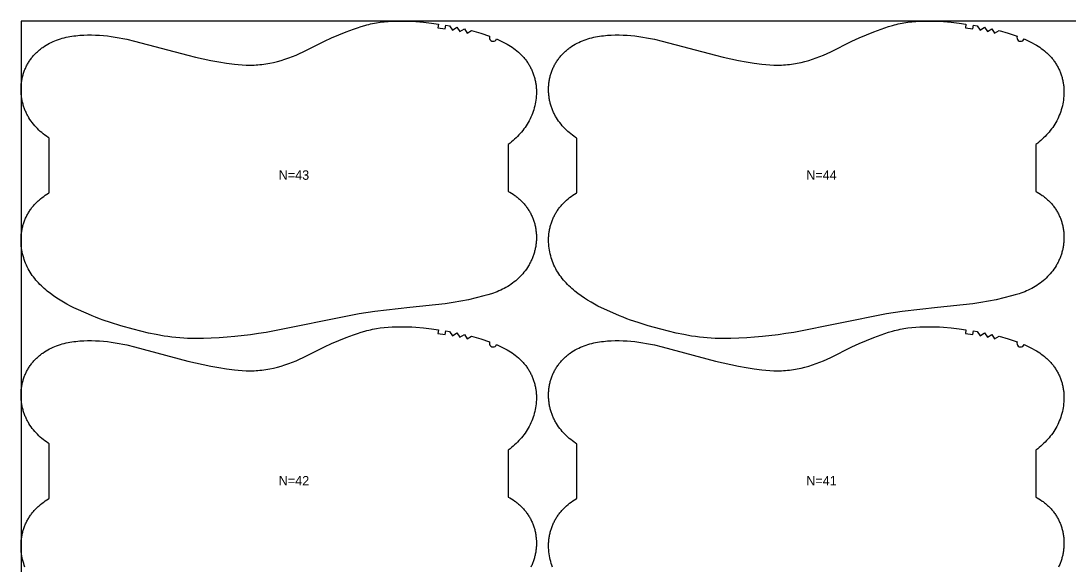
# Model space of a CAD drawing. Header units: inches. Extents: x 0 to 1960, y -78 to 1069.
# Drawn here: x 0 to 557, y 780 to 1069 of the extents above; entities that cross this region are included whole.
import ezdxf

# ---------------------------------------------------------------- set-up
doc = ezdxf.new("R2010")
doc.units = ezdxf.units.IN

msp = doc.modelspace()

# ---------------------------------------------------------------- linework, layer by layer
at = {"layer": '1'}
for points in [[(0, -77.8574), (1959.7864, -77.8574), (1959.7864, 1068.9969), (0, 1068.9969), (0, -77.8574)], [(252.4397, 1059.4924), (255.2459, 1058.19), (256.622, 1057.4821), (257.9776, 1056.7338), (258.8824, 1056.2033), (259.775, 1055.652), (260.6533, 1055.0789), (261.5151, 1054.4827), (262.3585, 1053.862), (263.1814, 1053.2158), (263.9817, 1052.5427), (264.3727, 1052.1957), (264.7573, 1051.8415), (265.1353, 1051.4801), (265.5064, 1051.1115), (265.8706, 1050.7359), (266.2278, 1050.3533), (266.5778, 1049.9641), (266.9206, 1049.5683), (267.2559, 1049.1661), (267.5837, 1048.7577), (267.9039, 1048.3431), (268.2163, 1047.9226), (268.5208, 1047.4963), (268.8173, 1047.0643), (269.1056, 1046.6269), (269.3858, 1046.1841), (269.6575, 1045.7361), (269.9208, 1045.283), (270.1754, 1044.8251), (270.4213, 1044.3625), (270.6585, 1043.8953), (270.8869, 1043.4238), (271.1063, 1042.9481), (271.3167, 1042.4684), (271.518, 1041.9848), (271.7102, 1041.4976), (271.8932, 1041.0068), (272.0668, 1040.5128), (272.231, 1040.0156), (272.3858, 1039.5155), (272.5311, 1039.0125), (272.6667, 1038.5069), (272.7926, 1037.9989), (272.9088, 1037.4887), (273.0151, 1036.9763), (273.1116, 1036.462), (273.1985, 1035.9459), (273.2757, 1035.4283), (273.3433, 1034.9093), (273.4014, 1034.3891), (273.4502, 1033.8678), (273.4895, 1033.3457), (273.5196, 1032.8229), (273.5405, 1032.2996), (273.555, 1031.2521), (273.5335, 1030.2047), (273.4766, 1029.1587), (273.385, 1028.1155), (273.259, 1027.0761), (273.0994, 1026.0414), (272.9066, 1025.0122), (272.6811, 1023.9894), (272.4236, 1022.974), (272.1346, 1021.9668), (271.8145, 1020.9686), (271.464, 1019.9805), (271.083, 1019.0037), (270.6716, 1018.0396), (270.23, 1017.0893), (269.7581, 1016.1542), (269.2559, 1015.2357), (268.7235, 1014.335), (268.161, 1013.4535), (267.5687, 1012.5921), (266.9482, 1011.7507), (266.3015, 1010.9286), (265.6304, 1010.1254), (264.9369, 1009.3404), (264.2229, 1008.5733), (263.4904, 1007.8234), (262.7412, 1007.0902), (261.9772, 1006.3731), (261.1991, 1005.6717), (260.4078, 1004.9856), (259.6041, 1004.3141), (258.555, 1003.483), (258.555, 978.6657), (259.377, 978.2193), (260.2806, 977.6888), (261.1656, 977.128), (262.0306, 976.537), (262.4551, 976.2302), (262.8741, 975.916), (263.2873, 975.5943), (263.6945, 975.2652), (264.0956, 974.9287), (264.4904, 974.5848), (264.8786, 974.2336), (265.2601, 973.8751), (265.6347, 973.5092), (266.0023, 973.1362), (266.3626, 972.7562), (266.7156, 972.3694), (267.0611, 971.9758), (267.399, 971.5756), (267.7291, 971.1689), (268.0512, 970.756), (268.3652, 970.3369), (268.6709, 969.9118), (268.9683, 969.4808), (269.2572, 969.0441), (269.5373, 968.6019), (269.8086, 968.1542), (270.0709, 967.7011), (270.3241, 967.243), (270.568, 966.7798), (270.8026, 966.3119), (271.0278, 965.8393), (271.2436, 965.3624), (271.45, 964.8812), (271.647, 964.396), (271.8344, 963.9071), (272.0123, 963.4146), (272.1806, 962.9187), (272.3393, 962.4196), (272.4884, 961.9175), (272.6278, 961.4127), (272.7575, 960.9052), (272.8774, 960.3954), (272.9876, 959.8835), (273.0879, 959.3696), (273.1784, 958.8539), (273.259, 958.3366), (273.3299, 957.8179), (273.391, 957.298), (273.4424, 956.777), (273.4841, 956.2551), (273.5162, 955.7325), (273.5387, 955.2093), (273.5516, 954.6858), (273.555, 954.1621), (273.5489, 953.6383), (273.5333, 953.1148), (273.5083, 952.5915), (273.4739, 952.0687), (273.4301, 951.5467), (273.377, 951.0254), (273.3147, 950.5052), (273.243, 949.9862), (273.1622, 949.4686), (273.072, 948.9525), (272.9727, 948.4382), (272.8641, 947.9258), (272.7464, 947.4154), (272.6195, 946.9074), (272.4834, 946.4017), (272.3382, 945.8987), (272.1838, 945.3985), (272.0203, 944.9012), (271.8478, 944.4071), (271.6661, 943.9163), (271.4754, 943.429), (271.2756, 942.9454), (271.0668, 942.4656), (270.8491, 941.9897), (270.6227, 941.518), (270.3878, 941.0503), (270.1443, 940.5869), (269.8927, 940.1279), (269.6329, 939.6733), (269.3651, 939.2232), (268.8063, 938.3371), (268.2175, 937.4703), (267.5998, 936.6237), (266.9547, 935.7979), (266.2831, 934.9938), (265.586, 934.212), (264.8643, 933.453), (264.1189, 932.7173), (263.3507, 932.0057), (262.5604, 931.3185), (261.7489, 930.6565), (260.9172, 930.0201), (260.0661, 929.4099), (259.1966, 928.8259), (258.3099, 928.2683), (257.4071, 927.7371), (256.4892, 927.2323), (255.5573, 926.7541), (254.6125, 926.3024), (253.6559, 925.8773), (252.6887, 925.4785), (251.7118, 925.1038), (250.7266, 924.7509), (249.7341, 924.4171), (247.7321, 923.7972), (245.7152, 923.2242), (241.6607, 922.1664), (237.5809, 921.2202), (233.4744, 920.3908), (229.3441, 919.6895), (225.1947, 919.1182), (206.4483, 917.1288), (187.7128, 915.0388), (179.4426, 913.6975), (130.1347, 903.905), (125.9989, 903.2389), (121.8509, 902.6493), (113.5311, 901.6596), (109.3584, 901.2883), (105.1788, 901.0025), (100.9947, 900.7973), (96.8071, 900.6736), (92.6174, 900.64), (88.4293, 900.7285), (86.3373, 900.8297), (84.2477, 900.9719), (82.1614, 901.1561), (80.0795, 901.3832), (78.0025, 901.6535), (75.9311, 901.9643), (71.8053, 902.6934), (67.7035, 903.5445), (63.6241, 904.4974), (59.5658, 905.5369), (52.9491, 907.4251), (47.5251, 909.1337), (43.5522, 910.4671), (41.5807, 911.174), (39.6243, 911.9194), (37.6856, 912.7085), (35.7607, 913.5325), (28.115, 916.9698), (26.2277, 917.8774), (24.367, 918.8353), (23.4493, 919.3382), (22.5407, 919.8575), (20.7503, 920.9428), (18.9955, 922.0866), (17.2762, 923.2841), (15.593, 924.532), (13.9509, 925.8329), (13.1472, 926.5044), (12.3559, 927.1906), (11.5778, 927.8919), (10.8138, 928.609), (10.0646, 929.3422), (9.3321, 930.0921), (8.6181, 930.8592), (7.9246, 931.6442), (7.2535, 932.4474), (6.6068, 933.2695), (5.9863, 934.1109), (5.394, 934.9723), (4.8315, 935.8538), (4.2991, 936.7545), (3.7969, 937.673), (3.325, 938.6081), (2.8834, 939.5584), (2.472, 940.5225), (2.091, 941.4993), (1.7405, 942.4874), (1.4204, 943.4856), (1.1314, 944.4928), (0.8739, 945.5082), (0.6484, 946.531), (0.4556, 947.5602), (0.296, 948.595), (0.17, 949.6343), (0.0784, 950.6775), (0.0215, 951.7235), (0, 952.7709), (0.0145, 953.8184), (0.0354, 954.3417), (0.0655, 954.8645), (0.1048, 955.3866), (0.1536, 955.9079), (0.2117, 956.4281), (0.2793, 956.9471), (0.3565, 957.4647), (0.4434, 957.9808), (0.5399, 958.4951), (0.6462, 959.0075), (0.7624, 959.5177), (0.8883, 960.0258), (1.0239, 960.5313), (1.1692, 961.0343), (1.3239, 961.5344), (1.4882, 962.0316), (1.6618, 962.5256), (1.8448, 963.0164), (2.037, 963.5036), (2.2383, 963.9872), (2.4487, 964.4669), (2.6681, 964.9426), (2.8965, 965.4141), (3.1336, 965.8813), (3.3796, 966.3439), (3.6342, 966.8018), (3.8975, 967.2549), (4.1692, 967.7029), (4.4493, 968.1457), (4.7377, 968.5831), (5.0342, 969.0151), (5.3387, 969.4414), (5.6511, 969.8619), (5.9713, 970.2765), (6.2991, 970.685), (6.6344, 971.0871), (6.9772, 971.4829), (7.3272, 971.8722), (7.6844, 972.2547), (8.0486, 972.6303), (8.4197, 972.9989), (8.7977, 973.3603), (9.1823, 973.7145), (9.5733, 974.0615), (10.3736, 974.7346), (11.1965, 975.3808), (12.0399, 976.0015), (12.9017, 976.5977), (13.78, 977.1708), (14.6725, 977.7221), (15, 977.9141), (15, 1006.9036), (14.3584, 1007.3071), (13.4889, 1007.891), (12.6378, 1008.5013), (11.8061, 1009.1377), (10.9946, 1009.7997), (10.2043, 1010.4868), (9.4361, 1011.1985), (8.6906, 1011.9342), (7.969, 1012.6932), (7.2719, 1013.475), (6.6003, 1014.2791), (5.9552, 1015.1049), (5.3375, 1015.9515), (4.7487, 1016.8183), (4.1899, 1017.7044), (3.9221, 1018.1545), (3.6623, 1018.6091), (3.4107, 1019.0681), (3.1672, 1019.5315), (2.9323, 1019.9992), (2.7058, 1020.4709), (2.4882, 1020.9468), (2.2794, 1021.4265), (2.0796, 1021.9102), (1.8889, 1022.3975), (1.7072, 1022.8883), (1.5347, 1023.3824), (1.3712, 1023.8796), (1.2168, 1024.3799), (1.0716, 1024.8829), (0.9355, 1025.3886), (0.8086, 1025.8966), (0.6909, 1026.407), (0.5823, 1026.9194), (0.483, 1027.4337), (0.3928, 1027.9498), (0.312, 1028.4674), (0.2403, 1028.9864), (0.178, 1029.5066), (0.1249, 1030.0279), (0.0811, 1030.5499), (0.0467, 1031.0727), (0.0217, 1031.5959), (0.0061, 1032.1195), (0, 1032.6433), (0.0034, 1033.167), (0.0163, 1033.6905), (0.0388, 1034.2136), (0.0709, 1034.7363), (0.1126, 1035.2581), (0.164, 1035.7791), (0.2251, 1036.2991), (0.296, 1036.8178), (0.3766, 1037.3351), (0.4671, 1037.8507), (0.5674, 1038.3647), (0.6776, 1038.8766), (0.7975, 1039.3864), (0.9272, 1039.8938), (1.0666, 1040.3987), (1.2157, 1040.9008), (1.3744, 1041.3999), (1.5427, 1041.8958), (1.7206, 1042.3883), (1.908, 1042.8772), (2.105, 1043.3624), (2.3114, 1043.8435), (2.5272, 1044.3205), (2.7524, 1044.7931), (2.987, 1045.261), (3.2309, 1045.7242), (3.4841, 1046.1823), (3.7464, 1046.6353), (4.0177, 1047.0831), (4.2978, 1047.5253), (4.5867, 1047.962), (4.884, 1048.393), (5.1898, 1048.8181), (5.5038, 1049.2372), (5.8259, 1049.6501), (6.156, 1050.0568), (6.4939, 1050.4569), (6.8394, 1050.8506), (7.1924, 1051.2374), (7.5527, 1051.6174), (7.9203, 1051.9904), (8.2949, 1052.3563), (8.6764, 1052.7148), (9.0646, 1053.066), (9.4594, 1053.4099), (9.8605, 1053.7464), (10.2677, 1054.0755), (10.6809, 1054.3972), (11.0999, 1054.7114), (11.5244, 1055.0181), (12.3894, 1055.6092), (13.2744, 1056.17), (14.178, 1056.7005), (15.0985, 1057.2004), (16.0345, 1057.6697), (16.9848, 1058.1087), (17.9483, 1058.518), (18.9239, 1058.898), (19.9103, 1059.2493), (20.9064, 1059.5724), (21.9111, 1059.8676), (22.9233, 1060.1357), (23.9419, 1060.3771), (24.966, 1060.593), (25.9952, 1060.7849), (27.0287, 1060.9539), (28.0658, 1061.1014), (29.106, 1061.2287), (31.1925, 1061.4279), (33.2837, 1061.5604), (35.3772, 1061.6293), (37.4714, 1061.6356), (39.5648, 1061.5809), (41.6557, 1061.467), (43.7433, 1061.2978), (45.8267, 1061.0781), (47.9051, 1060.8124), (49.9776, 1060.5045), (52.0432, 1060.1543), (54.1007, 1059.7611), (56.1489, 1059.324), (60.2182, 1058.3316), (88.5628, 1050.8064), (92.6364, 1049.8281), (96.7269, 1048.9229), (100.834, 1048.0968), (104.9557, 1047.3472), (109.0906, 1046.6773), (113.2429, 1046.122), (115.3269, 1045.9017), (117.4154, 1045.7323), (119.5068, 1045.6254), (120.5532, 1045.599), (121.5999, 1045.5925), (122.6466, 1045.6071), (123.6929, 1045.6428), (124.7386, 1045.6992), (125.7831, 1045.7759), (126.826, 1045.8726), (127.867, 1045.989), (128.9057, 1046.1246), (129.9416, 1046.2792), (130.9745, 1046.4523), (132.004, 1046.6435), (134.0527, 1047.0778), (136.0868, 1047.5781), (138.1052, 1048.14), (140.1067, 1048.7601), (142.089, 1049.4382), (144.0497, 1050.175), (145.9865, 1050.9709), (147.8982, 1051.8243), (149.7896, 1052.7233), (161.0331, 1058.3415), (164.8468, 1060.0748), (168.707, 1061.703), (172.6029, 1063.2417), (176.5326, 1064.6945), (178.5109, 1065.3865), (180.5009, 1066.0423), (182.5056, 1066.6471), (183.5144, 1066.9256), (184.528, 1067.1858), (185.5467, 1067.4261), (186.5701, 1067.6468), (187.5977, 1067.8483), (188.6291, 1068.0312), (190.7011, 1068.3434), (192.7822, 1068.5877), (194.8689, 1068.769), (196.9596, 1068.8933), (199.0529, 1068.9671), (201.1475, 1068.9969), (203.2424, 1068.988), (205.3365, 1068.9413), (207.4294, 1068.8564), (209.5201, 1068.733), (213.6937, 1068.3766), (217.8567, 1067.9042), (221.5279, 1067.4159), (221.2469, 1065.4357), (225.161, 1064.8402), (225.4823, 1066.8142), (227.4545, 1066.4821), (229.0556, 1064.1611), (231.3864, 1065.747), (232.9225, 1063.3845), (235.296, 1064.9025), (236.7578, 1062.4941), (239.1773, 1063.9374), (243.9681, 1062.5097), (248.7254, 1060.9743), (248.5962, 1060.3678), (248.6591, 1059.7509), (248.9079, 1059.183), (249.3187, 1058.7185), (249.852, 1058.4023), (250.4566, 1058.2646), (251.0743, 1058.3187), (251.6457, 1058.5594), (252.1159, 1058.9636), (252.4397, 1059.4924)], [(532.4397, 1059.4924), (535.2459, 1058.19), (536.622, 1057.4821), (537.9776, 1056.7338), (538.8824, 1056.2033), (539.775, 1055.652), (540.6533, 1055.0789), (541.5151, 1054.4827), (542.3585, 1053.862), (543.1814, 1053.2158), (543.9817, 1052.5427), (544.3727, 1052.1957), (544.7573, 1051.8415), (545.1353, 1051.4801), (545.5064, 1051.1115), (545.8706, 1050.7359), (546.2278, 1050.3533), (546.5778, 1049.9641), (546.9206, 1049.5683), (547.2559, 1049.1661), (547.5837, 1048.7577), (547.9039, 1048.3431), (548.2163, 1047.9226), (548.5208, 1047.4963), (548.8173, 1047.0643), (549.1056, 1046.6269), (549.3858, 1046.1841), (549.6575, 1045.7361), (549.9208, 1045.283), (550.1754, 1044.8251), (550.4213, 1044.3625), (550.6585, 1043.8953), (550.8869, 1043.4238), (551.1063, 1042.9481), (551.3167, 1042.4684), (551.518, 1041.9848), (551.7102, 1041.4976), (551.8932, 1041.0068), (552.0668, 1040.5128), (552.231, 1040.0156), (552.3858, 1039.5155), (552.5311, 1039.0125), (552.6667, 1038.5069), (552.7926, 1037.9989), (552.9088, 1037.4887), (553.0151, 1036.9763), (553.1116, 1036.462), (553.1985, 1035.9459), (553.2757, 1035.4283), (553.3433, 1034.9093), (553.4014, 1034.3891), (553.4502, 1033.8678), (553.4895, 1033.3457), (553.5196, 1032.8229), (553.5405, 1032.2996), (553.555, 1031.2521), (553.5335, 1030.2047), (553.4766, 1029.1587), (553.385, 1028.1155), (553.259, 1027.0761), (553.0994, 1026.0414), (552.9066, 1025.0122), (552.6811, 1023.9894), (552.4236, 1022.974), (552.1346, 1021.9668), (551.8145, 1020.9686), (551.464, 1019.9805), (551.083, 1019.0037), (550.6716, 1018.0396), (550.23, 1017.0893), (549.7581, 1016.1542), (549.2559, 1015.2357), (548.7235, 1014.335), (548.161, 1013.4535), (547.5687, 1012.5921), (546.9482, 1011.7507), (546.3015, 1010.9286), (545.6304, 1010.1254), (544.9369, 1009.3404), (544.2229, 1008.5733), (543.4904, 1007.8234), (542.7412, 1007.0902), (541.9772, 1006.3731), (541.1991, 1005.6717), (540.4078, 1004.9856), (539.6041, 1004.3141), (538.555, 1003.483), (538.555, 978.6657), (539.377, 978.2193), (540.2806, 977.6888), (541.1656, 977.128), (542.0306, 976.537), (542.4551, 976.2302), (542.8741, 975.916), (543.2873, 975.5943), (543.6945, 975.2652), (544.0956, 974.9287), (544.4904, 974.5848), (544.8786, 974.2336), (545.2601, 973.8751), (545.6347, 973.5092), (546.0023, 973.1362), (546.3626, 972.7562), (546.7156, 972.3694), (547.0611, 971.9758), (547.399, 971.5756), (547.7291, 971.1689), (548.0512, 970.756), (548.3652, 970.3369), (548.6709, 969.9118), (548.9683, 969.4808), (549.2572, 969.0441), (549.5373, 968.6019), (549.8086, 968.1542), (550.0709, 967.7011), (550.3241, 967.243), (550.568, 966.7798), (550.8026, 966.3119), (551.0278, 965.8393), (551.2436, 965.3624), (551.45, 964.8812), (551.647, 964.396), (551.8344, 963.9071), (552.0123, 963.4146), (552.1806, 962.9187), (552.3393, 962.4196), (552.4884, 961.9175), (552.6278, 961.4127), (552.7575, 960.9052), (552.8774, 960.3954), (552.9876, 959.8835), (553.0879, 959.3696), (553.1784, 958.8539), (553.259, 958.3366), (553.3299, 957.8179), (553.391, 957.298), (553.4424, 956.777), (553.4841, 956.2551), (553.5162, 955.7325), (553.5387, 955.2093), (553.5516, 954.6858), (553.555, 954.1621), (553.5489, 953.6383), (553.5333, 953.1148), (553.5083, 952.5915), (553.4739, 952.0687), (553.4301, 951.5467), (553.377, 951.0254), (553.3147, 950.5052), (553.243, 949.9862), (553.1622, 949.4686), (553.072, 948.9525), (552.9727, 948.4382), (552.8641, 947.9258), (552.7464, 947.4154), (552.6195, 946.9074), (552.4834, 946.4017), (552.3382, 945.8987), (552.1838, 945.3985), (552.0203, 944.9012), (551.8478, 944.4071), (551.6661, 943.9163), (551.4754, 943.429), (551.2756, 942.9454), (551.0668, 942.4656), (550.8491, 941.9897), (550.6227, 941.518), (550.3878, 941.0503), (550.1443, 940.5869), (549.8927, 940.1279), (549.6329, 939.6733), (549.3651, 939.2232), (548.8063, 938.3371), (548.2175, 937.4703), (547.5998, 936.6237), (546.9547, 935.7979), (546.2831, 934.9938), (545.586, 934.212), (544.8643, 933.453), (544.1189, 932.7173), (543.3507, 932.0057), (542.5604, 931.3185), (541.7489, 930.6565), (540.9172, 930.0201), (540.0661, 929.4099), (539.1966, 928.8259), (538.3099, 928.2683), (537.4071, 927.7371), (536.4892, 927.2323), (535.5573, 926.7541), (534.6125, 926.3024), (533.6559, 925.8773), (532.6887, 925.4785), (531.7118, 925.1038), (530.7266, 924.7509), (529.7341, 924.4171), (527.7321, 923.7972), (525.7152, 923.2242), (521.6607, 922.1664), (517.5809, 921.2202), (513.4744, 920.3908), (509.3441, 919.6895), (505.1947, 919.1182), (486.4483, 917.1288), (467.7128, 915.0388), (459.4426, 913.6975), (410.1347, 903.905), (405.9989, 903.2389), (401.8509, 902.6493), (393.5311, 901.6596), (389.3584, 901.2883), (385.1788, 901.0025), (380.9947, 900.7973), (376.8071, 900.6736), (372.6174, 900.64), (368.4293, 900.7285), (366.3373, 900.8297), (364.2477, 900.9719), (362.1614, 901.1561), (360.0795, 901.3832), (358.0025, 901.6535), (355.9311, 901.9643), (351.8053, 902.6934), (347.7035, 903.5445), (343.6241, 904.4974), (339.5658, 905.5369), (332.9491, 907.4251), (327.5251, 909.1337), (323.5522, 910.4671), (321.5807, 911.174), (319.6243, 911.9194), (317.6856, 912.7085), (315.7607, 913.5325), (308.115, 916.9698), (306.2277, 917.8774), (304.367, 918.8353), (303.4493, 919.3382), (302.5407, 919.8575), (300.7503, 920.9428), (298.9955, 922.0866), (297.2762, 923.2841), (295.593, 924.532), (293.9509, 925.8329), (293.1472, 926.5044), (292.3559, 927.1906), (291.5778, 927.8919), (290.8138, 928.609), (290.0646, 929.3422), (289.3321, 930.0921), (288.6181, 930.8592), (287.9246, 931.6442), (287.2535, 932.4474), (286.6068, 933.2695), (285.9863, 934.1109), (285.394, 934.9723), (284.8315, 935.8538), (284.2991, 936.7545), (283.7969, 937.673), (283.325, 938.6081), (282.8834, 939.5584), (282.472, 940.5225), (282.091, 941.4993), (281.7405, 942.4874), (281.4204, 943.4856), (281.1314, 944.4928), (280.8739, 945.5082), (280.6484, 946.531), (280.4556, 947.5602), (280.296, 948.595), (280.17, 949.6343), (280.0784, 950.6775), (280.0215, 951.7235), (280, 952.7709), (280.0145, 953.8184), (280.0354, 954.3417), (280.0655, 954.8645), (280.1048, 955.3866), (280.1536, 955.9079), (280.2117, 956.4281), (280.2793, 956.9471), (280.3565, 957.4647), (280.4434, 957.9808), (280.5399, 958.4951), (280.6462, 959.0075), (280.7624, 959.5177), (280.8883, 960.0258), (281.0239, 960.5313), (281.1692, 961.0343), (281.3239, 961.5344), (281.4882, 962.0316), (281.6618, 962.5256), (281.8448, 963.0164), (282.037, 963.5036), (282.2383, 963.9872), (282.4487, 964.4669), (282.6681, 964.9426), (282.8965, 965.4141), (283.1336, 965.8813), (283.3796, 966.3439), (283.6342, 966.8018), (283.8975, 967.2549), (284.1692, 967.7029), (284.4493, 968.1457), (284.7377, 968.5831), (285.0342, 969.0151), (285.3387, 969.4414), (285.6511, 969.8619), (285.9713, 970.2765), (286.2991, 970.685), (286.6344, 971.0871), (286.9772, 971.4829), (287.3272, 971.8722), (287.6844, 972.2547), (288.0486, 972.6303), (288.4197, 972.9989), (288.7977, 973.3603), (289.1823, 973.7145), (289.5733, 974.0615), (290.3736, 974.7346), (291.1965, 975.3808), (292.0399, 976.0015), (292.9017, 976.5977), (293.78, 977.1708), (294.6725, 977.7221), (295, 977.9141), (295, 1006.9036), (294.3584, 1007.3071), (293.4889, 1007.891), (292.6378, 1008.5013), (291.8061, 1009.1377), (290.9946, 1009.7997), (290.2043, 1010.4868), (289.4361, 1011.1985), (288.6906, 1011.9342), (287.969, 1012.6932), (287.2719, 1013.475), (286.6003, 1014.2791), (285.9552, 1015.1049), (285.3375, 1015.9515), (284.7487, 1016.8183), (284.1899, 1017.7044), (283.9221, 1018.1545), (283.6623, 1018.6091), (283.4107, 1019.0681), (283.1672, 1019.5315), (282.9323, 1019.9992), (282.7058, 1020.4709), (282.4882, 1020.9468), (282.2794, 1021.4265), (282.0796, 1021.9102), (281.8889, 1022.3975), (281.7072, 1022.8883), (281.5347, 1023.3824), (281.3712, 1023.8796), (281.2168, 1024.3799), (281.0716, 1024.8829), (280.9355, 1025.3886), (280.8086, 1025.8966), (280.6909, 1026.407), (280.5823, 1026.9194), (280.483, 1027.4337), (280.3928, 1027.9498), (280.312, 1028.4674), (280.2403, 1028.9864), (280.178, 1029.5066), (280.1249, 1030.0279), (280.0811, 1030.5499), (280.0467, 1031.0727), (280.0217, 1031.5959), (280.0061, 1032.1195), (280, 1032.6433), (280.0034, 1033.167), (280.0163, 1033.6905), (280.0388, 1034.2136), (280.0709, 1034.7363), (280.1126, 1035.2581), (280.164, 1035.7791), (280.2251, 1036.2991), (280.296, 1036.8178), (280.3766, 1037.3351), (280.4671, 1037.8507), (280.5674, 1038.3647), (280.6776, 1038.8766), (280.7975, 1039.3864), (280.9272, 1039.8938), (281.0666, 1040.3987), (281.2157, 1040.9008), (281.3744, 1041.3999), (281.5427, 1041.8958), (281.7206, 1042.3883), (281.908, 1042.8772), (282.105, 1043.3624), (282.3114, 1043.8435), (282.5272, 1044.3205), (282.7524, 1044.7931), (282.987, 1045.261), (283.2309, 1045.7242), (283.4841, 1046.1823), (283.7464, 1046.6353), (284.0177, 1047.0831), (284.2978, 1047.5253), (284.5867, 1047.962), (284.884, 1048.393), (285.1898, 1048.8181), (285.5038, 1049.2372), (285.8259, 1049.6501), (286.156, 1050.0568), (286.4939, 1050.4569), (286.8394, 1050.8506), (287.1924, 1051.2374), (287.5527, 1051.6174), (287.9203, 1051.9904), (288.2949, 1052.3563), (288.6764, 1052.7148), (289.0646, 1053.066), (289.4594, 1053.4099), (289.8605, 1053.7464), (290.2677, 1054.0755), (290.6809, 1054.3972), (291.0999, 1054.7114), (291.5244, 1055.0181), (292.3894, 1055.6092), (293.2744, 1056.17), (294.178, 1056.7005), (295.0985, 1057.2004), (296.0345, 1057.6697), (296.9848, 1058.1087), (297.9483, 1058.518), (298.9239, 1058.898), (299.9103, 1059.2493), (300.9064, 1059.5724), (301.9111, 1059.8676), (302.9233, 1060.1357), (303.9419, 1060.3771), (304.966, 1060.593), (305.9952, 1060.7849), (307.0287, 1060.9539), (308.0658, 1061.1014), (309.106, 1061.2287), (311.1925, 1061.4279), (313.2837, 1061.5604), (315.3772, 1061.6293), (317.4714, 1061.6356), (319.5648, 1061.5809), (321.6557, 1061.467), (323.7433, 1061.2978), (325.8267, 1061.0781), (327.9051, 1060.8124), (329.9776, 1060.5045), (332.0432, 1060.1543), (334.1007, 1059.7611), (336.1489, 1059.324), (340.2182, 1058.3316), (368.5628, 1050.8064), (372.6364, 1049.8281), (376.7269, 1048.9229), (380.834, 1048.0968), (384.9557, 1047.3472), (389.0906, 1046.6773), (393.2429, 1046.122), (395.3269, 1045.9017), (397.4154, 1045.7323), (399.5068, 1045.6254), (400.5532, 1045.599), (401.5999, 1045.5925), (402.6466, 1045.6071), (403.6929, 1045.6428), (404.7386, 1045.6992), (405.7831, 1045.7759), (406.826, 1045.8726), (407.867, 1045.989), (408.9057, 1046.1246), (409.9416, 1046.2792), (410.9745, 1046.4523), (412.004, 1046.6435), (414.0527, 1047.0778), (416.0868, 1047.5781), (418.1052, 1048.14), (420.1067, 1048.7601), (422.089, 1049.4382), (424.0497, 1050.175), (425.9865, 1050.9709), (427.8982, 1051.8243), (429.7896, 1052.7233), (441.0331, 1058.3415), (444.8468, 1060.0748), (448.707, 1061.703), (452.6029, 1063.2417), (456.5326, 1064.6945), (458.5109, 1065.3865), (460.5009, 1066.0423), (462.5056, 1066.6471), (463.5144, 1066.9256), (464.528, 1067.1858), (465.5467, 1067.4261), (466.5701, 1067.6468), (467.5977, 1067.8483), (468.6291, 1068.0312), (470.7011, 1068.3434), (472.7822, 1068.5877), (474.8689, 1068.769), (476.9596, 1068.8933), (479.0529, 1068.9671), (481.1475, 1068.9969), (483.2424, 1068.988), (485.3365, 1068.9413), (487.4294, 1068.8564), (489.5201, 1068.733), (493.6937, 1068.3766), (497.8567, 1067.9042), (501.5279, 1067.4159), (501.2469, 1065.4357), (505.161, 1064.8402), (505.4823, 1066.8142), (507.4545, 1066.4821), (509.0556, 1064.1611), (511.3864, 1065.747), (512.9225, 1063.3845), (515.296, 1064.9025), (516.7578, 1062.4941), (519.1773, 1063.9374), (523.9681, 1062.5097), (528.7254, 1060.9743), (528.5962, 1060.3678), (528.6591, 1059.7509), (528.9079, 1059.183), (529.3187, 1058.7185), (529.852, 1058.4023), (530.4566, 1058.2646), (531.0743, 1058.3187), (531.6457, 1058.5594), (532.1159, 1058.9636), (532.4397, 1059.4924)]]:
    msp.add_lwpolyline(points, close=True, dxfattribs=at)
for points in [[(2.091, 779.4163), (1.7405, 780.4044), (1.4204, 781.4026), (1.1314, 782.4098), (0.8739, 783.4252), (0.6484, 784.448), (0.4556, 785.4772), (0.296, 786.512), (0.17, 787.5513), (0.0784, 788.5945), (0.0215, 789.6405), (0, 790.6879), (0.0145, 791.7354), (0.0354, 792.2587), (0.0655, 792.7815), (0.1048, 793.3036), (0.1536, 793.8249), (0.2117, 794.3451), (0.2793, 794.8641), (0.3565, 795.3817), (0.4434, 795.8978), (0.5399, 796.4121), (0.6462, 796.9245), (0.7624, 797.4347), (0.8883, 797.9428), (1.0239, 798.4483), (1.1692, 798.9513), (1.3239, 799.4514), (1.4882, 799.9486), (1.6618, 800.4426), (1.8448, 800.9334), (2.037, 801.4206), (2.2383, 801.9042), (2.4487, 802.3839), (2.6681, 802.8596), (2.8965, 803.3311), (3.1336, 803.7983), (3.3796, 804.2609), (3.6342, 804.7188), (3.8975, 805.1719), (4.1692, 805.6199), (4.4493, 806.0627), (4.7377, 806.5001), (5.0342, 806.9321), (5.3387, 807.3584), (5.6511, 807.7789), (5.9713, 808.1935), (6.2991, 808.602), (6.6344, 809.0041), (6.9772, 809.3999), (7.3272, 809.7892), (7.6844, 810.1717), (8.0486, 810.5473), (8.4197, 810.9159), (8.7977, 811.2773), (9.1823, 811.6315), (9.5733, 811.9785), (10.3736, 812.6516), (11.1965, 813.2978), (12.0399, 813.9185), (12.9017, 814.5147), (13.78, 815.0878), (14.6725, 815.6391), (15, 815.8311), (15, 844.8206), (14.3584, 845.2241), (13.4889, 845.808), (12.6378, 846.4183), (11.8061, 847.0547), (10.9946, 847.7167), (10.2043, 848.4038), (9.4361, 849.1155), (8.6906, 849.8512), (7.969, 850.6102), (7.2719, 851.392), (6.6003, 852.1961), (5.9552, 853.0219), (5.3375, 853.8685), (4.7487, 854.7353), (4.1899, 855.6214), (3.9221, 856.0715), (3.6623, 856.5261), (3.4107, 856.9851), (3.1672, 857.4485), (2.9323, 857.9162), (2.7058, 858.3879), (2.4882, 858.8638), (2.2794, 859.3435), (2.0796, 859.8272), (1.8889, 860.3145), (1.7072, 860.8053), (1.5347, 861.2994), (1.3712, 861.7966), (1.2168, 862.2969), (1.0716, 862.7999), (0.9355, 863.3056), (0.8086, 863.8136), (0.6909, 864.324), (0.5823, 864.8364), (0.483, 865.3507), (0.3928, 865.8668), (0.312, 866.3844), (0.2403, 866.9034), (0.178, 867.4236), (0.1249, 867.9449), (0.0811, 868.4669), (0.0467, 868.9897), (0.0217, 869.5129), (0.0061, 870.0365), (0, 870.5603), (0.0034, 871.084), (0.0163, 871.6075), (0.0388, 872.1306), (0.0709, 872.6533), (0.1126, 873.1751), (0.164, 873.6961), (0.2251, 874.2161), (0.296, 874.7348), (0.3766, 875.2521), (0.4671, 875.7677), (0.5674, 876.2817), (0.6776, 876.7936), (0.7975, 877.3034), (0.9272, 877.8108), (1.0666, 878.3157), (1.2157, 878.8178), (1.3744, 879.3169), (1.5427, 879.8128), (1.7206, 880.3053), (1.908, 880.7942), (2.105, 881.2794), (2.3114, 881.7605), (2.5272, 882.2375), (2.7524, 882.7101), (2.987, 883.178), (3.2309, 883.6412), (3.4841, 884.0993), (3.7464, 884.5523), (4.0177, 885.0001), (4.2978, 885.4423), (4.5867, 885.879), (4.884, 886.31), (5.1898, 886.7351), (5.5038, 887.1542), (5.8259, 887.5671), (6.156, 887.9738), (6.4939, 888.3739), (6.8394, 888.7676), (7.1924, 889.1544), (7.5527, 889.5344), (7.9203, 889.9074), (8.2949, 890.2733), (8.6764, 890.6318), (9.0646, 890.983), (9.4594, 891.3269), (9.8605, 891.6634), (10.2677, 891.9925), (10.6809, 892.3142), (11.0999, 892.6284), (11.5244, 892.9351), (12.3894, 893.5262), (13.2744, 894.087), (14.178, 894.6175), (15.0985, 895.1174), (16.0345, 895.5867), (16.9848, 896.0257), (17.9483, 896.435), (18.9239, 896.815), (19.9103, 897.1663), (20.9064, 897.4894), (21.9111, 897.7846), (22.9233, 898.0527), (23.9419, 898.2941), (24.966, 898.51), (25.9952, 898.7019), (27.0287, 898.8709), (28.0658, 899.0184), (29.106, 899.1457), (31.1925, 899.3449), (33.2837, 899.4774), (35.3772, 899.5463), (37.4714, 899.5526), (39.5648, 899.4979), (41.6557, 899.384), (43.7433, 899.2148), (45.8267, 898.9951), (47.9051, 898.7294), (49.9776, 898.4215), (52.0432, 898.0713), (54.1007, 897.6781), (56.1489, 897.241), (60.2182, 896.2486), (88.5628, 888.7234), (92.6364, 887.7451), (96.7269, 886.8399), (100.834, 886.0138), (104.9557, 885.2642), (109.0906, 884.5943), (113.2429, 884.039), (115.3269, 883.8187), (117.4154, 883.6493), (119.5068, 883.5424), (120.5532, 883.516), (121.5999, 883.5095), (122.6466, 883.5241), (123.6929, 883.5598), (124.7386, 883.6162), (125.7831, 883.6929), (126.826, 883.7896), (127.867, 883.906), (128.9057, 884.0416), (129.9416, 884.1962), (130.9745, 884.3693), (132.004, 884.5605), (134.0527, 884.9948), (136.0868, 885.4951), (138.1052, 886.057), (140.1067, 886.6771), (142.089, 887.3552), (144.0497, 888.092), (145.9865, 888.8879), (147.8982, 889.7413), (149.7896, 890.6403), (161.0331, 896.2585), (164.8468, 897.9918), (168.707, 899.62), (172.6029, 901.1587), (176.5326, 902.6115), (178.5109, 903.3035), (180.5009, 903.9593), (182.5056, 904.5641), (183.5144, 904.8426), (184.528, 905.1028), (185.5467, 905.3431), (186.5701, 905.5638), (187.5977, 905.7653), (188.6291, 905.9482), (190.7011, 906.2604), (192.7822, 906.5047), (194.8689, 906.686), (196.9596, 906.8103), (199.0529, 906.8841), (201.1475, 906.9139), (203.2424, 906.905), (205.3365, 906.8583), (207.4294, 906.7734), (209.5201, 906.65), (213.6937, 906.2936), (217.8567, 905.8212), (221.5279, 905.3329), (221.2469, 903.3527), (225.161, 902.7572), (225.4823, 904.7312), (227.4545, 904.3991), (229.0556, 902.0781), (231.3864, 903.664), (232.9225, 901.3015), (235.296, 902.8195), (236.7578, 900.4111), (239.1773, 901.8544), (243.9681, 900.4267), (248.7254, 898.8913), (248.5962, 898.2848), (248.6591, 897.6679), (248.9079, 897.1), (249.3187, 896.6355), (249.852, 896.3193), (250.4566, 896.1816), (251.0743, 896.2357), (251.6457, 896.4764), (252.1159, 896.8806), (252.4397, 897.4094), (252.4397, 897.4094), (255.2459, 896.107), (256.622, 895.3991), (257.9776, 894.6508), (258.8824, 894.1203), (259.775, 893.569), (260.6533, 892.9959), (261.5151, 892.3997), (262.3585, 891.779), (263.1814, 891.1328), (263.9817, 890.4597), (264.3727, 890.1127), (264.7573, 889.7585), (265.1353, 889.3971), (265.5064, 889.0285), (265.8706, 888.6529), (266.2278, 888.2703), (266.5778, 887.8811), (266.9206, 887.4853), (267.2559, 887.0831), (267.5837, 886.6747), (267.9039, 886.2601), (268.2163, 885.8396), (268.5208, 885.4133), (268.8173, 884.9813), (269.1056, 884.5439), (269.3858, 884.1011), (269.6575, 883.6531), (269.9208, 883.2), (270.1754, 882.7421), (270.4213, 882.2795), (270.6585, 881.8123), (270.8869, 881.3408), (271.1063, 880.8651), (271.3167, 880.3854), (271.518, 879.9018), (271.7102, 879.4146), (271.8932, 878.9238), (272.0668, 878.4298), (272.231, 877.9326), (272.3858, 877.4325), (272.5311, 876.9295), (272.6667, 876.4239), (272.7926, 875.9159), (272.9088, 875.4057), (273.0151, 874.8933), (273.1116, 874.379), (273.1985, 873.8629), (273.2757, 873.3453), (273.3433, 872.8263), (273.4014, 872.3061), (273.4502, 871.7848), (273.4895, 871.2627), (273.5196, 870.7399), (273.5405, 870.2166), (273.555, 869.1691), (273.5335, 868.1217), (273.4766, 867.0757), (273.385, 866.0325), (273.259, 864.9931), (273.0994, 863.9584), (272.9066, 862.9292), (272.6811, 861.9064), (272.4236, 860.891), (272.1346, 859.8838), (271.8145, 858.8856), (271.464, 857.8975), (271.083, 856.9207), (270.6716, 855.9566), (270.23, 855.0063), (269.7581, 854.0712), (269.2559, 853.1527), (268.7235, 852.252), (268.161, 851.3705), (267.5687, 850.5091), (266.9482, 849.6677), (266.3015, 848.8456), (265.6304, 848.0424), (264.9369, 847.2574), (264.2229, 846.4903), (263.4904, 845.7404), (262.7412, 845.0072), (261.9772, 844.2901), (261.1991, 843.5887), (260.4078, 842.9026), (259.6041, 842.2311), (258.555, 841.4), (258.555, 816.5827), (259.377, 816.1363), (260.2806, 815.6058), (261.1656, 815.045), (262.0306, 814.454), (262.4551, 814.1472), (262.8741, 813.833), (263.2873, 813.5113), (263.6945, 813.1822), (264.0956, 812.8457), (264.4904, 812.5018), (264.8786, 812.1506), (265.2601, 811.7921), (265.6347, 811.4262), (266.0023, 811.0532), (266.3626, 810.6732), (266.7156, 810.2864), (267.0611, 809.8928), (267.399, 809.4926), (267.7291, 809.0859), (268.0512, 808.673), (268.3652, 808.2539), (268.6709, 807.8288), (268.9683, 807.3978), (269.2572, 806.9611), (269.5373, 806.5189), (269.8086, 806.0712), (270.0709, 805.6181), (270.3241, 805.16), (270.568, 804.6968), (270.8026, 804.2289), (271.0278, 803.7563), (271.2436, 803.2794), (271.45, 802.7982), (271.647, 802.313), (271.8344, 801.8241), (272.0123, 801.3316), (272.1806, 800.8357), (272.3393, 800.3366), (272.4884, 799.8345), (272.6278, 799.3297), (272.7575, 798.8222), (272.8774, 798.3124), (272.9876, 797.8005), (273.0879, 797.2866), (273.1784, 796.7709), (273.259, 796.2536), (273.3299, 795.7349), (273.391, 795.215), (273.4424, 794.694), (273.4841, 794.1721), (273.5162, 793.6495), (273.5387, 793.1263), (273.5516, 792.6028), (273.555, 792.0791), (273.5489, 791.5553), (273.5333, 791.0318), (273.5083, 790.5085), (273.4739, 789.9857), (273.4301, 789.4637), (273.377, 788.9424), (273.3147, 788.4222), (273.243, 787.9032), (273.1622, 787.3856), (273.072, 786.8695), (272.9727, 786.3552), (272.8641, 785.8428), (272.7464, 785.3324), (272.6195, 784.8244), (272.4834, 784.3187), (272.3382, 783.8157), (272.1838, 783.3155), (272.0203, 782.8182), (271.8478, 782.3241), (271.6661, 781.8333), (271.4754, 781.346), (271.2756, 780.8624), (271.0668, 780.3826), (270.8491, 779.9067), (270.6227, 779.435)], [(282.091, 779.4163), (281.7405, 780.4044), (281.4204, 781.4026), (281.1314, 782.4098), (280.8739, 783.4252), (280.6484, 784.448), (280.4556, 785.4772), (280.296, 786.512), (280.17, 787.5513), (280.0784, 788.5945), (280.0215, 789.6405), (280, 790.6879), (280.0145, 791.7354), (280.0354, 792.2587), (280.0655, 792.7815), (280.1048, 793.3036), (280.1536, 793.8249), (280.2117, 794.3451), (280.2793, 794.8641), (280.3565, 795.3817), (280.4434, 795.8978), (280.5399, 796.4121), (280.6462, 796.9245), (280.7624, 797.4347), (280.8883, 797.9428), (281.0239, 798.4483), (281.1692, 798.9513), (281.3239, 799.4514), (281.4882, 799.9486), (281.6618, 800.4426), (281.8448, 800.9334), (282.037, 801.4206), (282.2383, 801.9042), (282.4487, 802.3839), (282.6681, 802.8596), (282.8965, 803.3311), (283.1336, 803.7983), (283.3796, 804.2609), (283.6342, 804.7188), (283.8975, 805.1719), (284.1692, 805.6199), (284.4493, 806.0627), (284.7377, 806.5001), (285.0342, 806.9321), (285.3387, 807.3584), (285.6511, 807.7789), (285.9713, 808.1935), (286.2991, 808.602), (286.6344, 809.0041), (286.9772, 809.3999), (287.3272, 809.7892), (287.6844, 810.1717), (288.0486, 810.5473), (288.4197, 810.9159), (288.7977, 811.2773), (289.1823, 811.6315), (289.5733, 811.9785), (290.3736, 812.6516), (291.1965, 813.2978), (292.0399, 813.9185), (292.9017, 814.5147), (293.78, 815.0878), (294.6725, 815.6391), (295, 815.8311), (295, 844.8206), (294.3584, 845.2241), (293.4889, 845.808), (292.6378, 846.4183), (291.8061, 847.0547), (290.9946, 847.7167), (290.2043, 848.4038), (289.4361, 849.1155), (288.6906, 849.8512), (287.969, 850.6102), (287.2719, 851.392), (286.6003, 852.1961), (285.9552, 853.0219), (285.3375, 853.8685), (284.7487, 854.7353), (284.1899, 855.6214), (283.9221, 856.0715), (283.6623, 856.5261), (283.4107, 856.9851), (283.1672, 857.4485), (282.9323, 857.9162), (282.7058, 858.3879), (282.4882, 858.8638), (282.2794, 859.3435), (282.0796, 859.8272), (281.8889, 860.3145), (281.7072, 860.8053), (281.5347, 861.2994), (281.3712, 861.7966), (281.2168, 862.2969), (281.0716, 862.7999), (280.9355, 863.3056), (280.8086, 863.8136), (280.6909, 864.324), (280.5823, 864.8364), (280.483, 865.3507), (280.3928, 865.8668), (280.312, 866.3844), (280.2403, 866.9034), (280.178, 867.4236), (280.1249, 867.9449), (280.0811, 868.4669), (280.0467, 868.9897), (280.0217, 869.5129), (280.0061, 870.0365), (280, 870.5603), (280.0034, 871.084), (280.0163, 871.6075), (280.0388, 872.1306), (280.0709, 872.6533), (280.1126, 873.1751), (280.164, 873.6961), (280.2251, 874.2161), (280.296, 874.7348), (280.3766, 875.2521), (280.4671, 875.7677), (280.5674, 876.2817), (280.6776, 876.7936), (280.7975, 877.3034), (280.9272, 877.8108), (281.0666, 878.3157), (281.2157, 878.8178), (281.3744, 879.3169), (281.5427, 879.8128), (281.7206, 880.3053), (281.908, 880.7942), (282.105, 881.2794), (282.3114, 881.7605), (282.5272, 882.2375), (282.7524, 882.7101), (282.987, 883.178), (283.2309, 883.6412), (283.4841, 884.0993), (283.7464, 884.5523), (284.0177, 885.0001), (284.2978, 885.4423), (284.5867, 885.879), (284.884, 886.31), (285.1898, 886.7351), (285.5038, 887.1542), (285.8259, 887.5671), (286.156, 887.9738), (286.4939, 888.3739), (286.8394, 888.7676), (287.1924, 889.1544), (287.5527, 889.5344), (287.9203, 889.9074), (288.2949, 890.2733), (288.6764, 890.6318), (289.0646, 890.983), (289.4594, 891.3269), (289.8605, 891.6634), (290.2677, 891.9925), (290.6809, 892.3142), (291.0999, 892.6284), (291.5244, 892.9351), (292.3894, 893.5262), (293.2744, 894.087), (294.178, 894.6175), (295.0985, 895.1174), (296.0345, 895.5867), (296.9848, 896.0257), (297.9483, 896.435), (298.9239, 896.815), (299.9103, 897.1663), (300.9064, 897.4894), (301.9111, 897.7846), (302.9233, 898.0527), (303.9419, 898.2941), (304.966, 898.51), (305.9952, 898.7019), (307.0287, 898.8709), (308.0658, 899.0184), (309.106, 899.1457), (311.1925, 899.3449), (313.2837, 899.4774), (315.3772, 899.5463), (317.4714, 899.5526), (319.5648, 899.4979), (321.6557, 899.384), (323.7433, 899.2148), (325.8267, 898.9951), (327.9051, 898.7294), (329.9776, 898.4215), (332.0432, 898.0713), (334.1007, 897.6781), (336.1489, 897.241), (340.2182, 896.2486), (368.5628, 888.7234), (372.6364, 887.7451), (376.7269, 886.8399), (380.834, 886.0138), (384.9557, 885.2642), (389.0906, 884.5943), (393.2429, 884.039), (395.3269, 883.8187), (397.4154, 883.6493), (399.5068, 883.5424), (400.5532, 883.516), (401.5999, 883.5095), (402.6466, 883.5241), (403.6929, 883.5598), (404.7386, 883.6162), (405.7831, 883.6929), (406.826, 883.7896), (407.867, 883.906), (408.9057, 884.0416), (409.9416, 884.1962), (410.9745, 884.3693), (412.004, 884.5605), (414.0527, 884.9948), (416.0868, 885.4951), (418.1052, 886.057), (420.1067, 886.6771), (422.089, 887.3552), (424.0497, 888.092), (425.9865, 888.8879), (427.8982, 889.7413), (429.7896, 890.6403), (441.0331, 896.2585), (444.8468, 897.9918), (448.707, 899.62), (452.6029, 901.1587), (456.5326, 902.6115), (458.5109, 903.3035), (460.5009, 903.9593), (462.5056, 904.5641), (463.5144, 904.8426), (464.528, 905.1028), (465.5467, 905.3431), (466.5701, 905.5638), (467.5977, 905.7653), (468.6291, 905.9482), (470.7011, 906.2604), (472.7822, 906.5047), (474.8689, 906.686), (476.9596, 906.8103), (479.0529, 906.8841), (481.1475, 906.9139), (483.2424, 906.905), (485.3365, 906.8583), (487.4294, 906.7734), (489.5201, 906.65), (493.6937, 906.2936), (497.8567, 905.8212), (501.5279, 905.3329), (501.2469, 903.3527), (505.161, 902.7572), (505.4823, 904.7312), (507.4545, 904.3991), (509.0556, 902.0781), (511.3864, 903.664), (512.9225, 901.3015), (515.296, 902.8195), (516.7578, 900.4111), (519.1773, 901.8544), (523.9681, 900.4267), (528.7254, 898.8913), (528.5962, 898.2848), (528.6591, 897.6679), (528.9079, 897.1), (529.3187, 896.6355), (529.852, 896.3193), (530.4566, 896.1816), (531.0743, 896.2357), (531.6457, 896.4764), (532.1159, 896.8806), (532.4397, 897.4094), (532.4397, 897.4094), (535.2459, 896.107), (536.622, 895.3991), (537.9776, 894.6508), (538.8824, 894.1203), (539.775, 893.569), (540.6533, 892.9959), (541.5151, 892.3997), (542.3585, 891.779), (543.1814, 891.1328), (543.9817, 890.4597), (544.3727, 890.1127), (544.7573, 889.7585), (545.1353, 889.3971), (545.5064, 889.0285), (545.8706, 888.6529), (546.2278, 888.2703), (546.5778, 887.8811), (546.9206, 887.4853), (547.2559, 887.0831), (547.5837, 886.6747), (547.9039, 886.2601), (548.2163, 885.8396), (548.5208, 885.4133), (548.8173, 884.9813), (549.1056, 884.5439), (549.3858, 884.1011), (549.6575, 883.6531), (549.9208, 883.2), (550.1754, 882.7421), (550.4213, 882.2795), (550.6585, 881.8123), (550.8869, 881.3408), (551.1063, 880.8651), (551.3167, 880.3854), (551.518, 879.9018), (551.7102, 879.4146), (551.8932, 878.9238), (552.0668, 878.4298), (552.231, 877.9326), (552.3858, 877.4325), (552.5311, 876.9295), (552.6667, 876.4239), (552.7926, 875.9159), (552.9088, 875.4057), (553.0151, 874.8933), (553.1116, 874.379), (553.1985, 873.8629), (553.2757, 873.3453), (553.3433, 872.8263), (553.4014, 872.3061), (553.4502, 871.7848), (553.4895, 871.2627), (553.5196, 870.7399), (553.5405, 870.2166), (553.555, 869.1691), (553.5335, 868.1217), (553.4766, 867.0757), (553.385, 866.0325), (553.259, 864.9931), (553.0994, 863.9584), (552.9066, 862.9292), (552.6811, 861.9064), (552.4236, 860.891), (552.1346, 859.8838), (551.8145, 858.8856), (551.464, 857.8975), (551.083, 856.9207), (550.6716, 855.9566), (550.23, 855.0063), (549.7581, 854.0712), (549.2559, 853.1527), (548.7235, 852.252), (548.161, 851.3705), (547.5687, 850.5091), (546.9482, 849.6677), (546.3015, 848.8456), (545.6304, 848.0424), (544.9369, 847.2574), (544.2229, 846.4903), (543.4904, 845.7404), (542.7412, 845.0072), (541.9772, 844.2901), (541.1991, 843.5887), (540.4078, 842.9026), (539.6041, 842.2311), (538.555, 841.4), (538.555, 816.5827), (539.377, 816.1363), (540.2806, 815.6058), (541.1656, 815.045), (542.0306, 814.454), (542.4551, 814.1472), (542.8741, 813.833), (543.2873, 813.5113), (543.6945, 813.1822), (544.0956, 812.8457), (544.4904, 812.5018), (544.8786, 812.1506), (545.2601, 811.7921), (545.6347, 811.4262), (546.0023, 811.0532), (546.3626, 810.6732), (546.7156, 810.2864), (547.0611, 809.8928), (547.399, 809.4926), (547.7291, 809.0859), (548.0512, 808.673), (548.3652, 808.2539), (548.6709, 807.8288), (548.9683, 807.3978), (549.2572, 806.9611), (549.5373, 806.5189), (549.8086, 806.0712), (550.0709, 805.6181), (550.3241, 805.16), (550.568, 804.6968), (550.8026, 804.2289), (551.0278, 803.7563), (551.2436, 803.2794), (551.45, 802.7982), (551.647, 802.313), (551.8344, 801.8241), (552.0123, 801.3316), (552.1806, 800.8357), (552.3393, 800.3366), (552.4884, 799.8345), (552.6278, 799.3297), (552.7575, 798.8222), (552.8774, 798.3124), (552.9876, 797.8005), (553.0879, 797.2866), (553.1784, 796.7709), (553.259, 796.2536), (553.3299, 795.7349), (553.391, 795.215), (553.4424, 794.694), (553.4841, 794.1721), (553.5162, 793.6495), (553.5387, 793.1263), (553.5516, 792.6028), (553.555, 792.0791), (553.5489, 791.5553), (553.5333, 791.0318), (553.5083, 790.5085), (553.4739, 789.9857), (553.4301, 789.4637), (553.377, 788.9424), (553.3147, 788.4222), (553.243, 787.9032), (553.1622, 787.3856), (553.072, 786.8695), (552.9727, 786.3552), (552.8641, 785.8428), (552.7464, 785.3324), (552.6195, 784.8244), (552.4834, 784.3187), (552.3382, 783.8157), (552.1838, 783.3155), (552.0203, 782.8182), (551.8478, 782.3241), (551.6661, 781.8333), (551.4754, 781.346), (551.2756, 780.8624), (551.0668, 780.3826), (550.8491, 779.9067), (550.6227, 779.435)]]:
    msp.add_lwpolyline(points, dxfattribs=at)

# ---------------------------------------------------------------- texts
for s, p in [('N=43', (136.7775, 984.8184)), ('N=44', (416.7775, 984.8184)), ('N=42', (136.7775, 822.7354)), ('N=41', (416.7775, 822.7354))]:
    msp.add_text(s, height=5, dxfattribs=at).set_placement(p)

doc.saveas('drawing.dxf')
